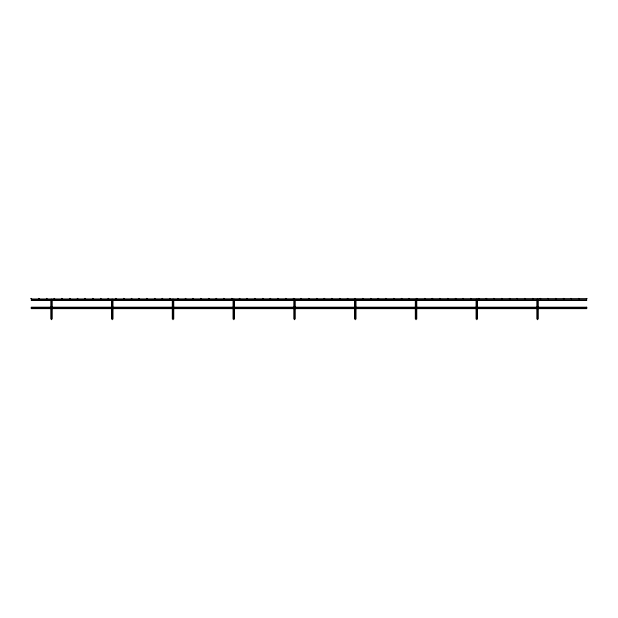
<?xml version="1.0" encoding="UTF-8"?>
<svg xmlns="http://www.w3.org/2000/svg" width="618" height="618" viewBox="0 0 618 618"><rect width="100%" height="100%" fill="white"/><g stroke="black" fill="none" stroke-linecap="round" stroke-linejoin="round"><path stroke-width="0.93" d="M51 299.29L52.028 299.29M51 300.139L52.028 300.139M111.758 299.29L112.777 299.29M111.758 300.139L112.777 300.139M172.515 299.29L173.534 299.29M172.515 300.139L173.534 300.139M233.264 299.29L234.292 299.29M233.264 300.139L234.292 300.139M294.021 299.29L295.049 299.29M294.021 300.139L295.049 300.139M354.778 299.29L355.798 299.29M354.778 300.139L355.798 300.139M415.535 299.29L416.555 299.29M415.535 300.139L416.555 300.139M476.293 299.29L477.312 299.29M476.293 300.139L477.312 300.139M537.042 299.29L538.069 299.29M537.042 300.139L538.069 300.139M51 308.166L52.028 308.166M111.758 308.166L112.777 308.166M172.515 308.166L173.534 308.166M233.264 308.166L234.292 308.166M294.021 308.166L295.049 308.166M354.778 308.166L355.798 308.166M415.535 308.166L416.555 308.166M476.293 308.166L477.312 308.166M537.042 308.166L538.069 308.166M31.263 299.715L586.737 299.715M31.263 307.911L586.737 307.911M538.278 299.715L538.278 307.262M538.278 307.911L538.278 319.004M537.552 300.317L537.552 307.849M537.552 308.266L537.552 319.73M536.833 299.715L536.833 307.262M536.833 307.911L536.833 319.004M477.521 299.715L477.521 307.262M477.521 307.911L477.521 319.004M476.802 300.317L476.802 307.849M476.802 308.266L476.802 319.73M476.076 299.715L476.076 307.262M476.076 307.911L476.076 319.004M416.771 299.715L416.771 307.262M416.771 307.911L416.771 319.004M416.045 300.317L416.045 307.849M416.045 308.266L416.045 319.73M415.319 299.715L415.319 307.262M415.319 307.911L415.319 319.004M356.014 299.715L356.014 307.262M356.014 307.911L356.014 319.004M355.288 300.317L355.288 307.849M355.288 308.266L355.288 319.73M354.57 299.715L354.57 307.262M354.57 307.911L354.57 319.004M295.257 299.715L295.257 307.262M295.257 307.911L295.257 319.004M294.531 300.317L294.531 307.849M294.531 308.266L294.531 319.73M293.813 299.715L293.813 307.262M293.813 307.911L293.813 319.004M234.5 299.715L234.5 307.262M234.5 307.911L234.5 319.004M233.782 300.317L233.782 307.849M233.782 308.266L233.782 319.73M233.056 299.715L233.056 307.262M233.056 307.911L233.056 319.004M173.751 299.715L173.751 307.262M173.751 307.911L173.751 319.004M173.025 300.317L173.025 307.849M173.025 308.266L173.025 319.73M172.298 299.715L172.298 307.262M172.298 307.911L172.298 319.004M112.994 299.715L112.994 307.262M112.994 307.911L112.994 319.004M112.267 300.317L112.267 307.849M112.267 308.266L112.267 319.73M111.549 299.715L111.549 307.262M111.549 307.911L111.549 319.004M52.236 299.715L52.236 307.262M52.236 307.911L52.236 319.004M51.51 300.317L51.51 307.849M51.51 308.266L51.51 319.73M50.792 299.715L50.792 307.262M50.792 307.911L50.792 319.004M31.008 298.37L31.263 298.988L587.1 298.633L586.374 298.633L586.737 300.441L31.263 300.441L31.626 298.633L31.008 298.37M38.718 298.37L39.235 298.888L38.718 298.37M46.435 298.37L46.945 298.888L46.435 298.37M54.152 298.37L54.662 298.888L54.152 298.37M61.87 298.37L62.379 298.888L61.87 298.37M69.579 298.37L70.089 298.888L69.579 298.37M77.296 298.37L77.806 298.888L77.296 298.37M85.014 298.37L85.523 298.888L85.014 298.37M92.723 298.37L93.241 298.888L92.723 298.37M100.44 298.37L100.95 298.888L100.44 298.37M108.158 298.37L108.668 298.888L108.158 298.37M115.867 298.37L116.385 298.888L115.867 298.37M123.585 298.37L124.094 298.888L123.585 298.37M131.302 298.37L131.812 298.888L131.302 298.37M139.019 298.37L139.529 298.888L139.019 298.37M146.729 298.37L147.238 298.888L146.729 298.37M154.446 298.37L154.956 298.888L154.446 298.37M162.163 298.37L162.673 298.888L162.163 298.37M169.873 298.37L170.39 298.888L169.873 298.37M177.59 298.37L178.1 298.888L177.59 298.37M185.307 298.37L185.817 298.888L185.307 298.37M193.017 298.37L193.534 298.888L193.017 298.37M200.734 298.37L201.244 298.888L200.734 298.37M208.451 298.37L208.961 298.888L208.451 298.37M216.169 298.37L216.679 298.888L216.169 298.37M223.878 298.37L224.388 298.888L223.878 298.37M231.595 298.37L232.105 298.888L231.595 298.37M239.313 298.37L239.823 298.888L239.313 298.37M247.022 298.37L247.54 298.888L247.022 298.37M254.74 298.37L255.249 298.888L254.74 298.37M262.457 298.37L262.967 298.888L262.457 298.37M270.166 298.37L270.684 298.888L270.166 298.37M277.884 298.37L278.394 298.888L277.884 298.37M285.601 298.37L286.111 298.888L285.601 298.37M293.311 298.37L293.828 298.888L293.311 298.37M301.028 298.37L301.538 298.888L301.028 298.37M308.745 298.37L309.255 298.888L308.745 298.37M316.462 298.37L316.972 298.888L316.462 298.37M324.172 298.37L324.689 298.888L324.172 298.37M331.889 298.37L332.399 298.888L331.889 298.37M339.606 298.37L340.116 298.888L339.606 298.37M347.316 298.37L347.834 298.888L347.316 298.37M355.033 298.37L355.543 298.888L355.033 298.37M362.751 298.37L363.26 298.888L362.751 298.37M370.46 298.37L370.978 298.888L370.46 298.37M378.177 298.37L378.687 298.888L378.177 298.37M385.895 298.37L386.404 298.888L385.895 298.37M393.612 298.37L394.122 298.888L393.612 298.37M401.321 298.37L401.831 298.888L401.321 298.37M409.039 298.37L409.549 298.888L409.039 298.37M416.756 298.37L417.266 298.888L416.756 298.37M424.466 298.37L424.983 298.888L424.466 298.37M432.183 298.37L432.693 298.888L432.183 298.37M439.9 298.37L440.41 298.888L439.9 298.37M447.61 298.37L448.127 298.888L447.61 298.37M455.327 298.37L455.837 298.888L455.327 298.37M463.044 298.37L463.554 298.888L463.044 298.37M470.761 298.37L471.271 298.888L470.761 298.37M478.471 298.37L478.981 298.888L478.471 298.37M486.188 298.37L486.698 298.888L486.188 298.37M493.906 298.37L494.415 298.888L493.906 298.37M501.615 298.37L502.133 298.888L501.615 298.37M509.332 298.37L509.842 298.888L509.332 298.37M517.05 298.37L517.56 298.888L517.05 298.37M524.759 298.37L525.277 298.888L524.759 298.37M532.477 298.37L532.986 298.888L532.477 298.37M540.194 298.37L540.704 298.888L540.194 298.37M547.911 298.37L548.421 298.888L547.911 298.37M555.621 298.37L556.13 298.888L555.621 298.37M563.338 298.37L563.848 298.888L563.338 298.37M571.055 298.37L571.565 298.888L571.055 298.37M578.765 298.37L579.282 298.888L578.765 298.37M586.737 307.192L31.263 307.192L31.263 308.637L586.737 308.637L586.737 307.192"/></g></svg>
